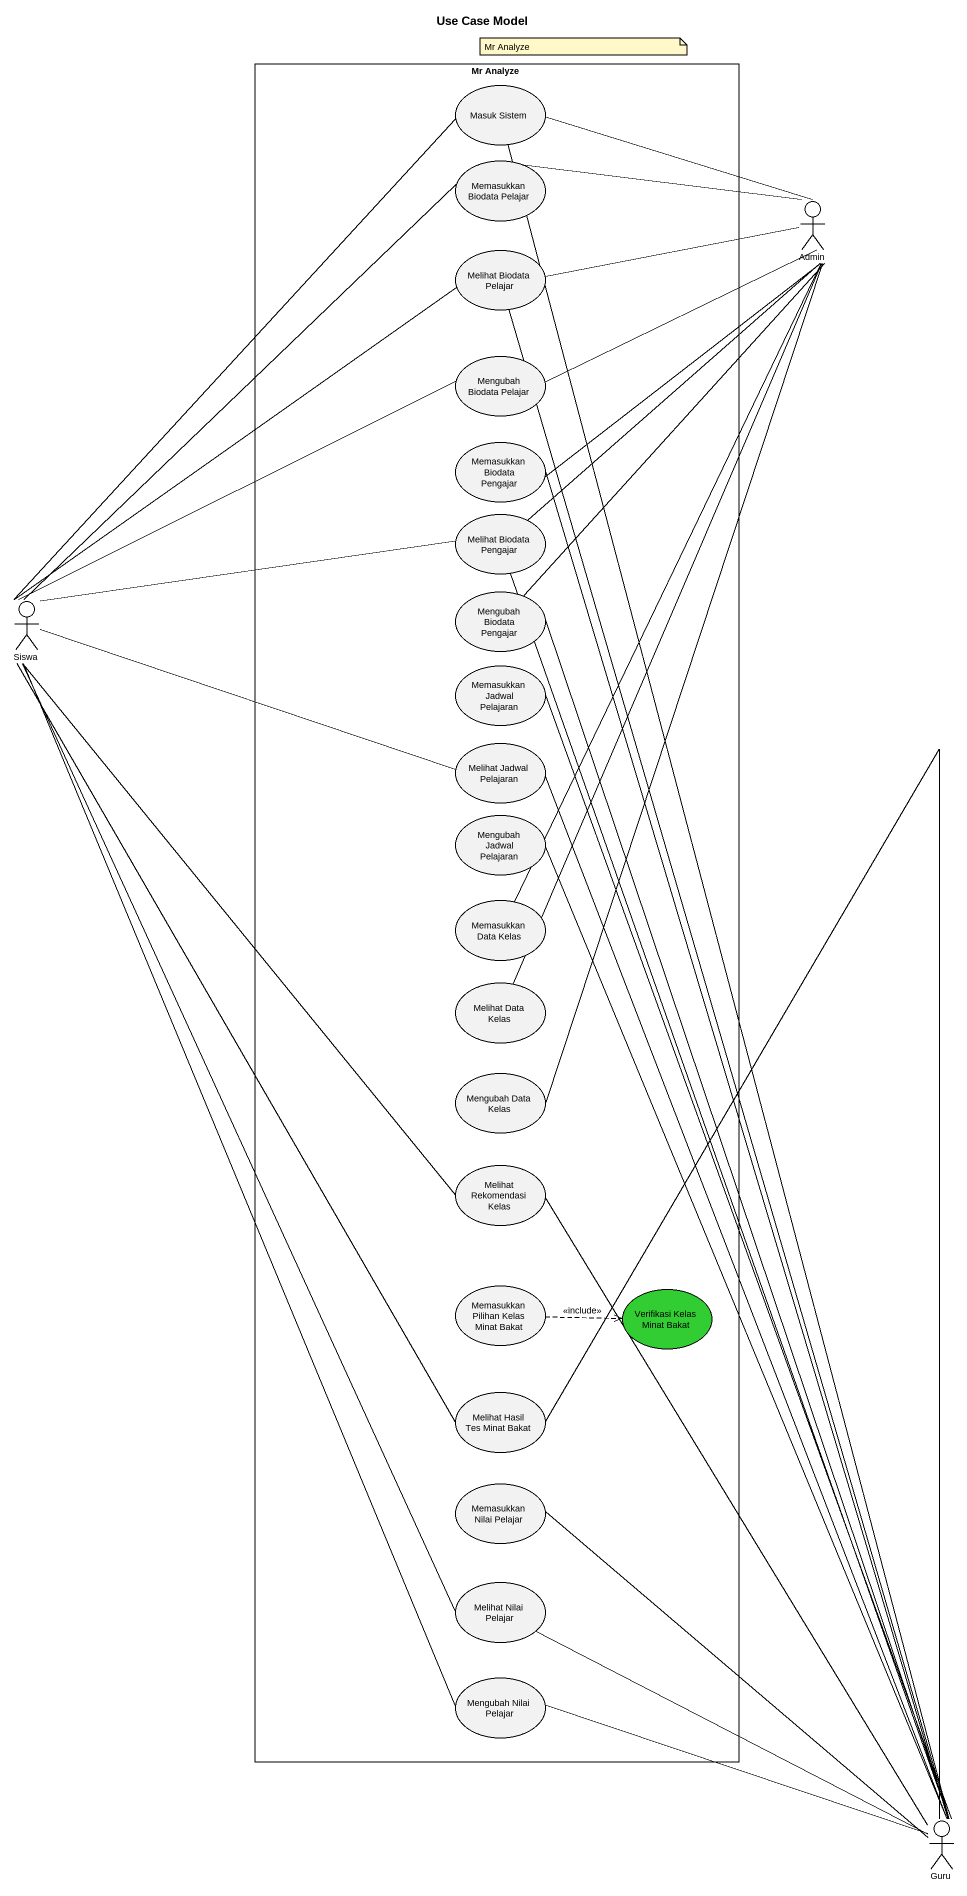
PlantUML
@startuml
title Use Case Model
rectangle "Mr Analyze" as Mr_Analyze {
  usecase "Masuk Sistem" as Masuk_Sistem
  usecase "Memasukkan Biodata Pelajar" as Memasukkan_Biodata_Pelajar
  usecase "Melihat Biodata Pelajar" as Melihat_Biodata_Pelajar
  usecase "Mengubah Biodata Pelajar" as Mengubah_Biodata_Pelajar
  usecase "Memasukkan Biodata Pengajar" as Memasukkan_Biodata_Pengajar
  usecase "Melihat Biodata Pengajar" as Melihat_Biodata_Pengajar
  usecase "Mengubah Biodata Pengajar" as Mengubah_Biodata_Pengajar
  usecase "Memasukkan Jadwal Pelajaran" as Memasukkan_Jadwal_Pelajaran
  usecase "Melihat Jadwal Pelajaran" as Melihat_Jadwal_Pelajaran
  usecase "Mengubah Jadwal Pelajaran" as Mengubah_Jadwal_Pelajaran
  usecase "Memasukkan Data Kelas" as Memasukkan_Data_Kelas
  usecase "Melihat Data Kelas" as Melihat_Data_Kelas
  usecase "Mengubah Data Kelas" as Mengubah_Data_Kelas
  usecase "Melihat Rekomendasi Kelas" as Melihat_Rekomendasi_Kelas
  usecase "Memasukkan Pilihan Kelas Minat Bakat" as Memasukkan_Pilihan_Kelas
  usecase "Verifikasi Kelas Minat Bakat" as Verifikasi_Kelas_Minat_Bakat #32CD32
  usecase "Melihat Hasil Tes Minat Bakat" as Melihat_Hasil_Tes_Minat
  usecase "Memasukkan Nilai Pelajar" as Memasukkan_Nilai_Pelajar
  usecase "Melihat Nilai Pelajar" as Melihat_Nilai_Pelajar
  usecase "Mengubah Nilai Pelajar" as Mengubah_Nilai_Pelajar
}
actor Admin
actor Siswa
actor Guru
Admin -left- Masuk_Sistem
Admin -left- Memasukkan_Biodata_Pelajar
Admin -left- Melihat_Biodata_Pelajar
Admin -left- Mengubah_Biodata_Pelajar
Admin -- Memasukkan_Biodata_Pengajar
Admin -- Melihat_Biodata_Pengajar
Admin -- Mengubah_Biodata_Pengajar
Admin -- Memasukkan_Data_Kelas
Admin -- Melihat_Data_Kelas
Admin -- Mengubah_Data_Kelas
Siswa -up- Masuk_Sistem
Siswa -up- Memasukkan_Biodata_Pelajar
Siswa -up- Melihat_Biodata_Pelajar
Siswa -right- Mengubah_Biodata_Pelajar
Siswa -right- Melihat_Biodata_Pengajar
Siswa -right- Melihat_Jadwal_Pelajaran
Siswa -- Melihat_Rekomendasi_Kelas
Memasukkan_Pilihan_Kelas .right.> Verifikasi_Kelas_Minat_Bakat : <<include>>
Melihat_Hasil_Tes_Minat -up- Siswa
Melihat_Hasil_Tes_Minat -- Guru
Memasukkan_Nilai_Pelajar -- Guru
Melihat_Nilai_Pelajar -up- Siswa
Melihat_Nilai_Pelajar -right- Guru
Mengubah_Nilai_Pelajar -up- Siswa
Mengubah_Nilai_Pelajar -right- Guru
Guru -up- Masuk_Sistem
Guru -up- Melihat_Biodata_Pelajar
Guru -up- Memasukkan_Biodata_Pengajar
Guru -up- Melihat_Biodata_Pengajar
Guru -up- Mengubah_Biodata_Pengajar
Guru -up- Memasukkan_Jadwal_Pelajaran
Guru -up- Melihat_Jadwal_Pelajaran
Guru -up- Mengubah_Jadwal_Pelajaran
Guru -up- Melihat_Rekomendasi_Kelas
note as N1
  Mr Analyze
end note
@enduml
